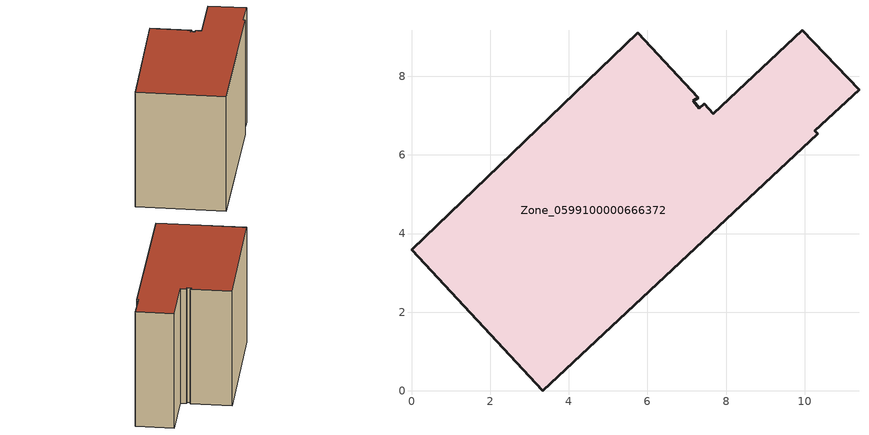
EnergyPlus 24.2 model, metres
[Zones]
Zone_0599100000666372
 floor ground (C_G): 10.26,6.61 10.33,6.54 3.34,0 0,3.59 5.75,9.11 7.3,7.45 7.16,7.38 7.32,7.18 7.44,7.3 7.67,7.05 9.94,9.17 11.38,7.65 z0
 wall outside (C_F): 5.75,9.11 0,3.59 3.34,0 10.33,6.54 10.26,6.61 11.38,7.65 9.94,9.17 7.67,7.05 7.44,7.3 7.32,7.18 7.16,7.38 7.3,7.45 5.75,9.11 z0:6.82
 roof outside (C_R): 9.94,9.17 7.67,7.05 7.44,7.3 7.32,7.18 7.16,7.38 7.3,7.45 5.75,9.11 0,3.59 3.34,0 10.33,6.54 10.26,6.61 11.38,7.65 z6.82
[BUILDING]
Pand.0599100000666372: North Axis=0; Terrain=City; Loads Convergence Tolerance Value=0.04; Temperature Convergence Tolerance Value=0.4; Solar Distribution=FullExterior; Maximum Number of Warmup Days=25; Minimum Number of Warmup Days=1
[Site:Location]
Rotterdam.The.Hague.AP_ZH_NLD Design_Conditions: Latitude=51.96; Longitude=4.45; Time Zone=1; Elevation=-4.5
[SITE:GROUNDTEMPERATURE:BUILDINGSURFACE]
18, 18, 18, 18, 18, 18, 18, 18, 18, 18, 18, 18
[MATERIAL] Thermal Absorptance=0.9; Solar Absorptance=0.7; Visible Absorptance=0.7
Name | Roughness | Thickness | Conductivity | Density | Specific Heat
G.TI.1946 | MediumSmooth | 0.15 | 1 | 540 | 1210
F.TI.1946 | Rough | 0.3 | 0.857143 | 1920 | 840
R.TI.1946 | MediumRough | 0.2 | 0.1 | 1500 | 1000
[CONSTRUCTION]
C_G: G.TI.1946
C_F: F.TI.1946
C_R: R.TI.1946
[ZONE]
Zone_0599100000666372: Type=1; Multiplier=1; Ceiling Height=Autocalculate; Volume=Autocalculate; Floor Area=autocalculate; Part of Total Floor Area=Yes
[ZONEINFILTRATION:DESIGNFLOWRATE]
Infil_Zone_0599100000666372: Zone or ZoneList or Space or SpaceList=Zone_0599100000666372; Schedule=AlwaysOn; Design Flow Rate Calculation Method=Flow/Area; Flow Rate per Floor Area=0.003; Constant Term Coefficient=1; Temperature Term Coefficient=0; Velocity Term Coefficient=0; Velocity Squared Term Coefficient=0
[HVACTEMPLATE:ZONE:IDEALLOADSAIRSYSTEM]
Zone_0599100000666372: Maximum Heating Supply Air Temperature=50; Minimum Cooling Supply Air Temperature=13; Maximum Heating Supply Air Humidity Ratio=0.0156; Minimum Cooling Supply Air Humidity Ratio=0.0077; Heating Limit=NoLimit; Cooling Limit=NoLimit; Dehumidification Control Type=ConstantSensibleHeatRatio; Cooling Sensible Heat Ratio=0.7; Dehumidification Setpoint=60; Humidification Control Type=None; Humidification Setpoint=30; Outdoor Air Method=None; Outdoor Air Flow Rate per Person=0.00944; Outdoor Air Flow Rate per Zone Floor Area=0; Outdoor Air Flow Rate per Zone=0; Demand Controlled Ventilation Type=None; Outdoor Air Economizer Type=NoEconomizer; Heat Recovery Type=None; Sensible Heat Recovery Effectiveness=0.7; Latent Heat Recovery Effectiveness=0.65
[ZONECONTROL:THERMOSTAT]
ThermostatControl_Zone_0599100000666372: Zone or ZoneList=Zone_0599100000666372; Control Type Schedule=DualSetpointControlType; Control 1=Thermostat_Zone_0599100000666372; Temperature Difference Between Cutout And Setpoint=0
[THERMOSTATSETPOINT:DUALSETPOINT]
Thermostat_Zone_0599100000666372: Heating Setpoint Temperature Schedule=HeatingSetpoint_Zone_0599100000666372; Cooling Setpoint Temperature Schedule=CoolingSetpoint_Zone_0599100000666372
[SCHEDULE:COMPACT]
HeatingSetpoint_Zone_0599100000666372: Through: 12/31, For: AllDays, Until: 24:00, 21
CoolingSetpoint_Zone_0599100000666372: Through: 12/31, For: AllDays, Until: 24:00, 24
DualSetpointControlType: Through: 12/31, For: AllDays, Until: 24:00, 4
AlwaysOn: Through: 12/31, For: AllDays, Until: 24:00, 1
